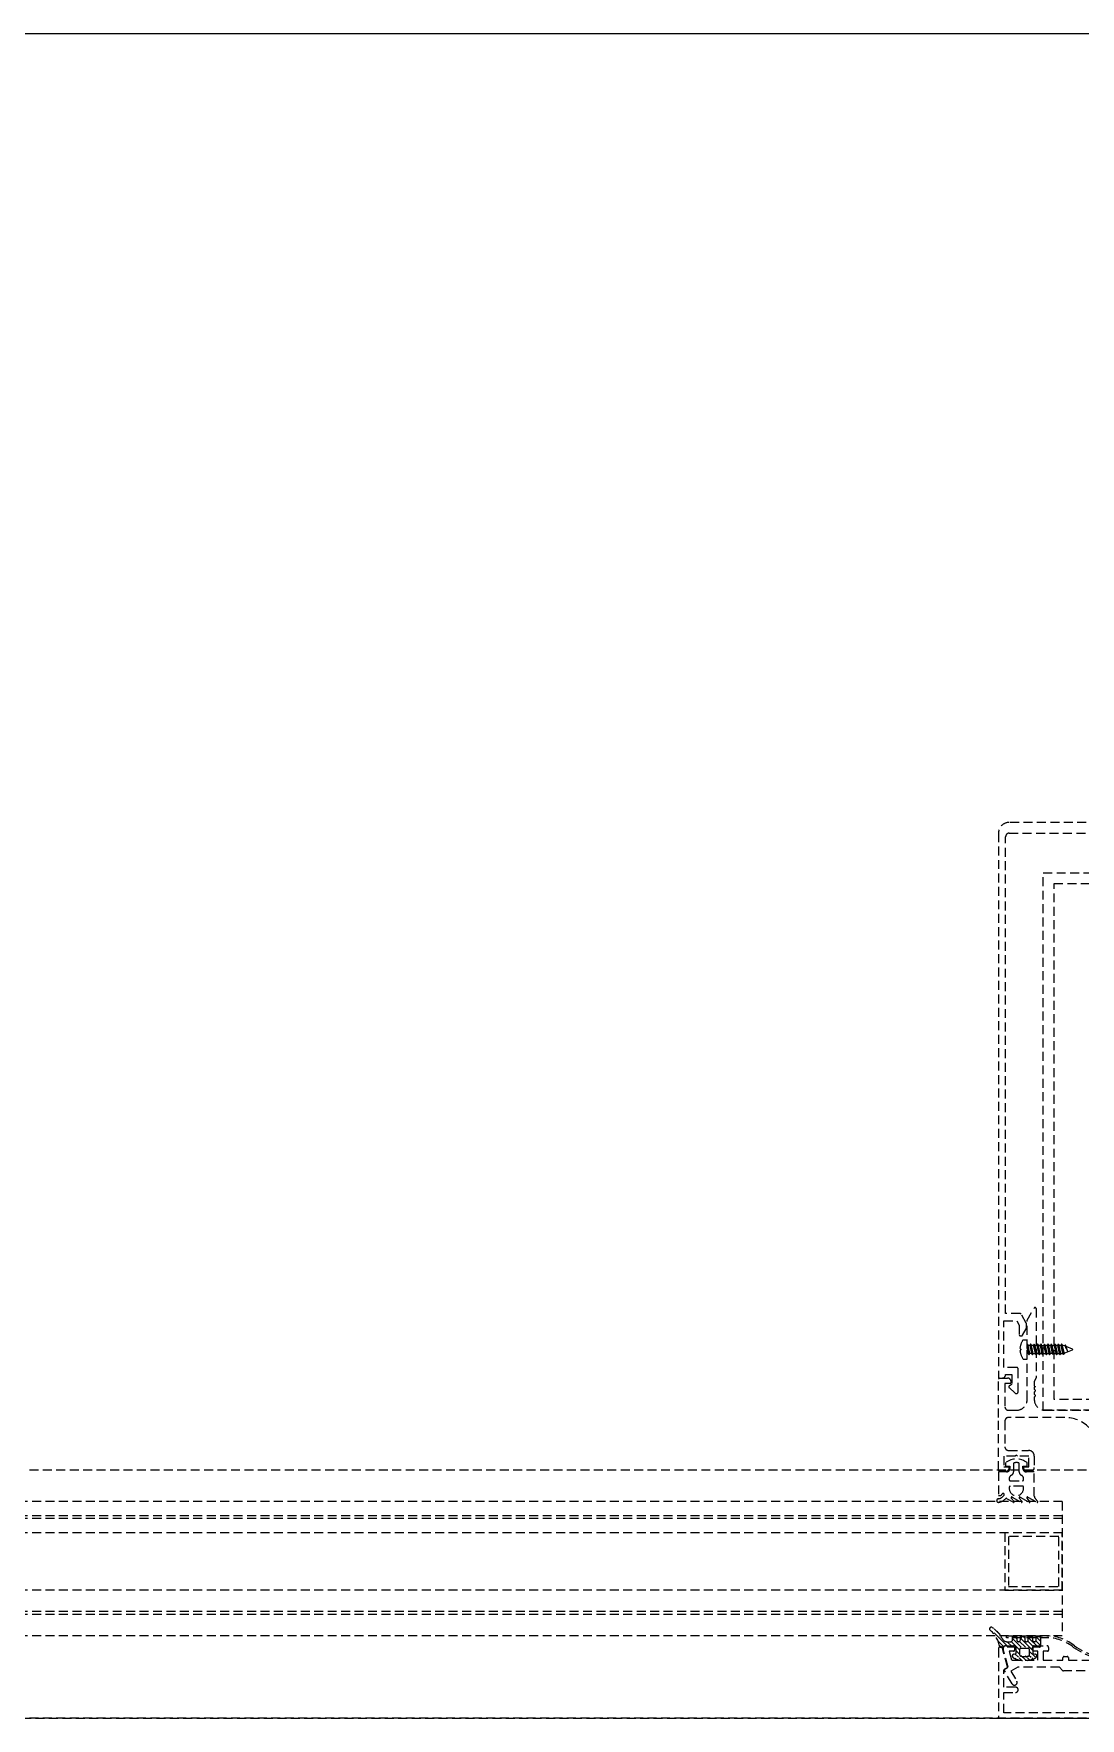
# Model space of a CAD drawing. Extents: x -1457 to 23780, y -2071 to 4205.
# Drawn here: x 2358.99 to 2388.2, y 320 to 367.01 of the extents above; entities that cross this region are included whole.
import ezdxf

# ---------------------------------------------------------------- set-up
doc = ezdxf.new("R2010")
doc.units = 0
doc.header["$MEASUREMENT"] = 0
doc.linetypes.add('HIDDEN', pattern=[0.375, 0.25, -0.125])
doc.layers.get('0').update_dxf_attribs({"color": 9, "lineweight": 9})
doc.layers.add('M-TEFRIS2-015', color=129, linetype='Continuous', lineweight=9)
doc.layers.add('T-KONVEKTOR', color=220, linetype='Continuous', lineweight=9)

# ---------------------------------------------------------------- blocks, each defined once
blk = doc.blocks.new('A$C4B7F52E3')
for p, q in [((250.001, 89.476), (-0.004, 89.467)), ((250, 89.475), (0, 89.476))]:
    blk.add_line(p, q)

msp = doc.modelspace()

# ---------------------------------------------------------------- hatches: boundary and pattern name
at = {"layer": 'M-TEFRIS2-015', "linetype": 'HIDDEN', "lineweight": 0}
h = msp.add_hatch(dxfattribs=at)
h.set_pattern_fill('LINE', color=256, scale=0.666667, angle=585, style=0)
h.set_pattern_definition([(135, (2443.24924, 201.40813), (0.058925565, 0.058925565), [])])
edge = h.paths.add_edge_path()
edge.add_arc((2385.443, 321.984), 0.625, 382.6612, 422.8, ccw=False)
edge.add_arc((2386.164, 322.298), 0.162, 207.04, 269.8973)
edge.add_line((2386.163, 322.137), (2386.244, 322.137))
edge.add_line((2386.244, 322.137), (2386.258, 322.137))
edge.add_line((2386.258, 322.137), (2386.265, 322.137))
edge.add_line((2386.265, 322.137), (2386.272, 322.139))
edge.add_line((2386.272, 322.139), (2386.28, 322.142))
edge.add_line((2386.28, 322.142), (2386.287, 322.146))
edge.add_line((2386.287, 322.146), (2386.293, 322.151))
edge.add_line((2386.293, 322.151), (2386.298, 322.158))
edge.add_line((2386.298, 322.158), (2386.303, 322.165))
edge.add_line((2386.303, 322.165), (2386.306, 322.172))
edge.add_line((2386.306, 322.172), (2386.308, 322.187))
edge.add_line((2386.308, 322.187), (2386.308, 322.262))
edge.add_line((2386.308, 322.262), (2386.308, 322.265))
edge.add_line((2386.308, 322.265), (2386.309, 322.268))
edge.add_line((2386.309, 322.268), (2386.31, 322.271))
edge.add_line((2386.31, 322.271), (2386.311, 322.274))
edge.add_line((2386.311, 322.274), (2386.314, 322.276))
edge.add_line((2386.314, 322.276), (2386.316, 322.279))
edge.add_line((2386.316, 322.279), (2386.319, 322.28))
edge.add_line((2386.319, 322.28), (2386.322, 322.281))
edge.add_line((2386.322, 322.281), (2386.328, 322.282))
edge.add_line((2386.328, 322.282), (2386.408, 322.282))
edge.add_line((2386.408, 322.282), (2386.411, 322.282))
edge.add_line((2386.411, 322.282), (2386.414, 322.281))
edge.add_line((2386.414, 322.281), (2386.417, 322.28))
edge.add_line((2386.417, 322.28), (2386.419, 322.279))
edge.add_line((2386.419, 322.279), (2386.422, 322.276))
edge.add_line((2386.422, 322.276), (2386.424, 322.274))
edge.add_line((2386.424, 322.274), (2386.426, 322.271))
edge.add_line((2386.426, 322.271), (2386.427, 322.268))
edge.add_line((2386.427, 322.268), (2386.428, 322.262))
edge.add_line((2386.428, 322.262), (2386.428, 322.187))
edge.add_line((2386.428, 322.187), (2386.428, 322.179))
edge.add_line((2386.428, 322.179), (2386.43, 322.172))
edge.add_line((2386.43, 322.172), (2386.433, 322.165))
edge.add_line((2386.433, 322.165), (2386.437, 322.158))
edge.add_line((2386.437, 322.158), (2386.442, 322.151))
edge.add_line((2386.442, 322.151), (2386.449, 322.146))
edge.add_line((2386.449, 322.146), (2386.456, 322.142))
edge.add_line((2386.456, 322.142), (2386.463, 322.139))
edge.add_line((2386.463, 322.139), (2386.478, 322.137))
edge.add_line((2386.478, 322.137), (2386.485, 322.137))
edge.add_line((2386.485, 322.137), (2386.492, 322.139))
edge.add_line((2386.492, 322.139), (2386.5, 322.142))
edge.add_line((2386.5, 322.142), (2386.507, 322.146))
edge.add_line((2386.507, 322.146), (2386.513, 322.151))
edge.add_line((2386.513, 322.151), (2386.518, 322.158))
edge.add_line((2386.518, 322.158), (2386.523, 322.165))
edge.add_line((2386.523, 322.165), (2386.526, 322.172))
edge.add_line((2386.526, 322.172), (2386.528, 322.187))
edge.add_line((2386.528, 322.187), (2386.528, 322.262))
edge.add_line((2386.528, 322.262), (2386.528, 322.265))
edge.add_line((2386.528, 322.265), (2386.529, 322.268))
edge.add_line((2386.529, 322.268), (2386.53, 322.271))
edge.add_line((2386.53, 322.271), (2386.531, 322.274))
edge.add_line((2386.531, 322.274), (2386.534, 322.276))
edge.add_line((2386.534, 322.276), (2386.536, 322.279))
edge.add_line((2386.536, 322.279), (2386.539, 322.28))
edge.add_line((2386.539, 322.28), (2386.542, 322.281))
edge.add_line((2386.542, 322.281), (2386.548, 322.282))
edge.add_line((2386.548, 322.282), (2386.628, 322.282))
edge.add_line((2386.628, 322.282), (2386.631, 322.282))
edge.add_line((2386.631, 322.282), (2386.634, 322.281))
edge.add_line((2386.634, 322.281), (2386.637, 322.28))
edge.add_line((2386.637, 322.28), (2386.639, 322.279))
edge.add_line((2386.639, 322.279), (2386.642, 322.276))
edge.add_line((2386.642, 322.276), (2386.644, 322.274))
edge.add_line((2386.644, 322.274), (2386.646, 322.271))
edge.add_line((2386.646, 322.271), (2386.647, 322.268))
edge.add_line((2386.647, 322.268), (2386.648, 322.262))
edge.add_line((2386.648, 322.262), (2386.648, 322.187))
edge.add_line((2386.648, 322.187), (2386.648, 322.179))
edge.add_line((2386.648, 322.179), (2386.65, 322.172))
edge.add_line((2386.65, 322.172), (2386.653, 322.165))
edge.add_line((2386.653, 322.165), (2386.657, 322.158))
edge.add_line((2386.657, 322.158), (2386.662, 322.151))
edge.add_line((2386.662, 322.151), (2386.669, 322.146))
edge.add_line((2386.669, 322.146), (2386.676, 322.142))
edge.add_line((2386.676, 322.142), (2386.683, 322.139))
edge.add_line((2386.683, 322.139), (2386.698, 322.137))
edge.add_line((2386.698, 322.137), (2386.705, 322.137))
edge.add_line((2386.705, 322.137), (2386.712, 322.139))
edge.add_line((2386.712, 322.139), (2386.72, 322.142))
edge.add_line((2386.72, 322.142), (2386.727, 322.146))
edge.add_line((2386.727, 322.146), (2386.733, 322.151))
edge.add_line((2386.733, 322.151), (2386.738, 322.158))
edge.add_line((2386.738, 322.158), (2386.743, 322.165))
edge.add_line((2386.743, 322.165), (2386.746, 322.172))
edge.add_line((2386.746, 322.172), (2386.748, 322.187))
edge.add_line((2386.748, 322.187), (2386.748, 322.262))
edge.add_line((2386.748, 322.262), (2386.748, 322.265))
edge.add_line((2386.748, 322.265), (2386.749, 322.268))
edge.add_line((2386.749, 322.268), (2386.75, 322.271))
edge.add_line((2386.75, 322.271), (2386.751, 322.274))
edge.add_line((2386.751, 322.274), (2386.754, 322.276))
edge.add_line((2386.754, 322.276), (2386.756, 322.279))
edge.add_line((2386.756, 322.279), (2386.759, 322.28))
edge.add_line((2386.759, 322.28), (2386.762, 322.281))
edge.add_line((2386.762, 322.281), (2386.768, 322.282))
edge.add_line((2386.768, 322.282), (2386.848, 322.282))
edge.add_line((2386.848, 322.282), (2386.851, 322.282))
edge.add_line((2386.851, 322.282), (2386.854, 322.281))
edge.add_line((2386.854, 322.281), (2386.857, 322.28))
edge.add_line((2386.857, 322.28), (2386.859, 322.279))
edge.add_line((2386.859, 322.279), (2386.862, 322.276))
edge.add_line((2386.862, 322.276), (2386.864, 322.274))
edge.add_line((2386.864, 322.274), (2386.866, 322.271))
edge.add_line((2386.866, 322.271), (2386.867, 322.268))
edge.add_line((2386.867, 322.268), (2386.868, 322.262))
edge.add_line((2386.868, 322.262), (2386.868, 322.187))
edge.add_line((2386.868, 322.187), (2386.868, 322.179))
edge.add_line((2386.868, 322.179), (2386.87, 322.172))
edge.add_line((2386.87, 322.172), (2386.873, 322.165))
edge.add_line((2386.873, 322.165), (2386.877, 322.158))
edge.add_line((2386.877, 322.158), (2386.882, 322.151))
edge.add_line((2386.882, 322.151), (2386.889, 322.146))
edge.add_line((2386.889, 322.146), (2386.896, 322.142))
edge.add_line((2386.896, 322.142), (2386.903, 322.139))
edge.add_line((2386.903, 322.139), (2386.918, 322.137))
edge.add_line((2386.918, 322.137), (2386.925, 322.137))
edge.add_line((2386.925, 322.137), (2386.932, 322.139))
edge.add_line((2386.932, 322.139), (2386.94, 322.142))
edge.add_line((2386.94, 322.142), (2386.947, 322.146))
edge.add_line((2386.947, 322.146), (2386.953, 322.151))
edge.add_line((2386.953, 322.151), (2386.958, 322.158))
edge.add_line((2386.958, 322.158), (2386.963, 322.165))
edge.add_line((2386.963, 322.165), (2386.966, 322.172))
edge.add_line((2386.966, 322.172), (2386.968, 322.187))
edge.add_line((2386.968, 322.187), (2386.968, 322.262))
edge.add_line((2386.968, 322.262), (2386.968, 322.265))
edge.add_line((2386.968, 322.265), (2386.969, 322.268))
edge.add_line((2386.969, 322.268), (2386.97, 322.271))
edge.add_line((2386.97, 322.271), (2386.971, 322.274))
edge.add_line((2386.971, 322.274), (2386.974, 322.276))
edge.add_line((2386.974, 322.276), (2386.976, 322.279))
edge.add_line((2386.976, 322.279), (2386.979, 322.28))
edge.add_line((2386.979, 322.28), (2386.982, 322.281))
edge.add_line((2386.982, 322.281), (2386.988, 322.282))
edge.add_line((2386.988, 322.282), (2387.068, 322.282))
edge.add_line((2387.068, 322.282), (2387.071, 322.282))
edge.add_line((2387.071, 322.282), (2387.074, 322.282))
edge.add_line((2387.074, 322.282), (2387.077, 322.28))
edge.add_line((2387.077, 322.28), (2387.079, 322.279))
edge.add_line((2387.079, 322.279), (2387.082, 322.277))
edge.add_line((2387.082, 322.277), (2387.084, 322.274))
edge.add_line((2387.084, 322.274), (2387.086, 322.271))
edge.add_line((2387.086, 322.271), (2387.087, 322.268))
edge.add_line((2387.087, 322.268), (2387.088, 322.262))
edge.add_line((2387.088, 322.262), (2387.088, 322.011))
edge.add_arc((2387.058, 322.011), 0.03, 270, 360, ccw=False)
edge.add_line((2387.058, 321.981), (2386.874, 321.981))
edge.add_line((2386.874, 321.981), (2386.874, 321.811))
edge.add_line((2386.874, 321.811), (2386.949, 321.791))
edge.add_arc((2386.936, 321.743), 0.05, 327.9606, 435.4015, ccw=False)
edge.add_arc((2386.894, 321.769), 0.1, 296.3878, 327.9606, ccw=False)
edge.add_arc((2386.644, 322.273), 0.663, 243.6122, 296.3878, ccw=False)
edge.add_arc((2386.394, 321.769), 0.1, 212.0394, 243.6122, ccw=False)
edge.add_arc((2386.351, 321.743), 0.05, 104.5985, 212.0394, ccw=False)
edge.add_line((2386.339, 321.791), (2386.414, 321.811))
edge.add_line((2386.414, 321.811), (2386.414, 321.981))
edge.add_line((2386.414, 321.981), (2385.994, 321.981))
edge.add_arc((2385.994, 322.031), 0.05, 193.1598, 270, ccw=False)
edge.add_arc((2385.196, 321.875), 0.763, 370.8798, 411.3382)
edge.add_arc((2385.716, 322.493), 0.0486, 74.5683, 206.9707, ccw=False)
edge = h.paths.add_edge_path(flags=16)
edge.add_arc((2386.544, 321.783), 0.03, 180, 259.176, ccw=False)
edge.add_line((2386.514, 321.783), (2386.514, 321.951))
edge.add_arc((2386.544, 321.951), 0.03, 90, 180, ccw=False)
edge.add_line((2386.544, 321.981), (2386.744, 321.981))
edge.add_arc((2386.744, 321.951), 0.03, 360, 450, ccw=False)
edge.add_line((2386.774, 321.951), (2386.774, 321.783))
edge.add_arc((2386.744, 321.783), 0.03, 280.824, 360, ccw=False)
edge.add_arc((2386.644, 322.306), 0.562, 259.176, 280.824, ccw=False)

# ---------------------------------------------------------------- linework, layer by layer
for p, q in [((2386.608, 330.565), (2386.717, 330.565)), ((2386.717, 330.024), (2386.717, 330.565)), ((2386.608, 330.024), (2386.717, 330.024)), ((2386.724, 330.441), (2386.717, 330.441)), ((2386.764, 330.148), (2386.717, 330.435)), ((2386.717, 330.309), (2386.744, 330.183)), ((2386.744, 330.183), (2386.717, 330.183)), ((2386.724, 330.441), (2386.772, 330.148)), ((2386.744, 330.407), (2386.724, 330.441)), ((2386.792, 330.407), (2386.744, 330.407)), ((2386.792, 330.183), (2386.744, 330.407)), ((2386.744, 330.183), (2386.764, 330.148)), ((2386.744, 330.183), (2386.764, 330.148)), ((2386.764, 330.148), (2386.772, 330.148)), ((2386.772, 330.148), (2386.792, 330.183)), ((2386.812, 330.441), (2386.792, 330.407)), ((2386.792, 330.407), (2386.84, 330.183)), ((2386.84, 330.183), (2386.792, 330.183)), ((2386.82, 330.441), (2386.812, 330.441)), ((2386.86, 330.148), (2386.812, 330.441)), ((2386.84, 330.407), (2386.82, 330.441)), ((2386.82, 330.441), (2386.868, 330.148)), ((2386.889, 330.407), (2386.84, 330.407)), ((2386.888, 330.183), (2386.84, 330.407)), ((2386.84, 330.183), (2386.86, 330.148)), ((2386.84, 330.183), (2386.86, 330.148)), ((2386.86, 330.148), (2386.868, 330.148)), ((2386.868, 330.148), (2386.888, 330.183)), ((2386.888, 330.183), (2386.937, 330.183)), ((2386.909, 330.441), (2386.889, 330.407)), ((2386.889, 330.407), (2386.937, 330.183)), ((2386.917, 330.441), (2386.909, 330.441)), ((2386.957, 330.148), (2386.909, 330.441)), ((2386.937, 330.407), (2386.917, 330.441)), ((2386.917, 330.441), (2386.965, 330.148)), ((2386.985, 330.183), (2386.937, 330.407)), ((2386.985, 330.407), (2386.937, 330.407)), ((2386.937, 330.183), (2386.957, 330.148)), ((2386.937, 330.183), (2386.957, 330.148)), ((2387.13, 330.183), (2386.941, 330.183)), ((2386.957, 330.148), (2386.965, 330.148)), ((2386.965, 330.148), (2386.985, 330.183)), ((2387.005, 330.441), (2386.985, 330.407)), ((2386.985, 330.407), (2387.033, 330.183)), ((2386.985, 330.183), (2387.033, 330.183)), ((2386.985, 330.183), (2387.033, 330.183)), ((2386.989, 330.407), (2387.178, 330.407)), ((2387.013, 330.441), (2387.005, 330.441)), ((2387.053, 330.148), (2387.005, 330.441)), ((2387.033, 330.407), (2387.013, 330.441)), ((2387.013, 330.441), (2387.061, 330.148)), ((2387.081, 330.183), (2387.033, 330.407)), ((2387.081, 330.407), (2387.033, 330.407)), ((2387.033, 330.183), (2387.053, 330.148)), ((2387.033, 330.183), (2387.053, 330.148)), ((2387.053, 330.148), (2387.061, 330.148)), ((2387.061, 330.148), (2387.081, 330.183)), ((2387.101, 330.441), (2387.081, 330.407)), ((2387.081, 330.407), (2387.13, 330.183)), ((2387.081, 330.183), (2387.13, 330.183)), ((2387.081, 330.183), (2387.13, 330.183)), ((2387.109, 330.441), (2387.101, 330.441)), ((2387.15, 330.148), (2387.101, 330.441)), ((2387.129, 330.407), (2387.109, 330.441)), ((2387.109, 330.441), (2387.158, 330.148)), ((2387.178, 330.183), (2387.129, 330.407)), ((2387.13, 330.183), (2387.15, 330.148)), ((2387.13, 330.183), (2387.15, 330.148)), ((2387.15, 330.148), (2387.158, 330.148)), ((2387.158, 330.148), (2387.178, 330.183)), ((2387.198, 330.441), (2387.178, 330.407)), ((2387.178, 330.407), (2387.226, 330.183)), ((2387.178, 330.183), (2387.226, 330.183)), ((2387.178, 330.183), (2387.226, 330.183)), ((2387.198, 330.441), (2387.206, 330.441)), ((2387.246, 330.148), (2387.198, 330.441)), ((2387.226, 330.407), (2387.206, 330.441)), ((2387.206, 330.441), (2387.254, 330.148)), ((2387.274, 330.407), (2387.226, 330.407)), ((2387.274, 330.183), (2387.226, 330.407)), ((2387.226, 330.183), (2387.246, 330.148)), ((2387.226, 330.183), (2387.246, 330.148)), ((2387.246, 330.148), (2387.254, 330.148)), ((2387.254, 330.148), (2387.274, 330.183)), ((2387.294, 330.441), (2387.274, 330.407)), ((2387.274, 330.407), (2387.323, 330.183)), ((2387.274, 330.183), (2387.323, 330.183)), ((2387.343, 330.148), (2387.294, 330.441)), ((2387.302, 330.441), (2387.294, 330.441)), ((2387.302, 330.441), (2387.351, 330.148)), ((2387.322, 330.407), (2387.302, 330.441)), ((2387.371, 330.183), (2387.322, 330.407)), ((2387.371, 330.407), (2387.322, 330.407)), ((2387.323, 330.183), (2387.343, 330.148)), ((2387.323, 330.183), (2387.343, 330.148)), ((2387.343, 330.148), (2387.351, 330.148)), ((2387.351, 330.148), (2387.371, 330.183)), ((2387.391, 330.441), (2387.371, 330.407)), ((2387.371, 330.407), (2387.419, 330.183)), ((2387.419, 330.183), (2387.371, 330.183)), ((2387.391, 330.441), (2387.399, 330.441)), ((2387.439, 330.148), (2387.391, 330.441)), ((2387.419, 330.407), (2387.399, 330.441)), ((2387.399, 330.441), (2387.447, 330.148)), ((2387.419, 330.407), (2387.467, 330.407)), ((2387.467, 330.183), (2387.419, 330.407)), ((2387.419, 330.183), (2387.439, 330.148)), ((2387.419, 330.183), (2387.439, 330.148)), ((2387.439, 330.148), (2387.447, 330.148)), ((2387.447, 330.148), (2387.467, 330.183)), ((2387.487, 330.441), (2387.467, 330.407)), ((2387.467, 330.407), (2387.515, 330.183)), ((2387.467, 330.183), (2387.515, 330.183)), ((2387.535, 330.148), (2387.487, 330.441)), ((2387.487, 330.441), (2387.495, 330.441)), ((2387.495, 330.441), (2387.543, 330.148)), ((2387.515, 330.407), (2387.495, 330.441)), ((2387.563, 330.183), (2387.515, 330.407)), ((2387.564, 330.407), (2387.515, 330.407)), ((2387.515, 330.183), (2387.535, 330.148)), ((2387.515, 330.183), (2387.535, 330.148)), ((2387.535, 330.148), (2387.543, 330.148)), ((2387.543, 330.148), (2387.563, 330.183)), ((2387.563, 330.183), (2387.612, 330.183)), ((2387.584, 330.441), (2387.564, 330.407)), ((2387.564, 330.407), (2387.612, 330.183)), ((2387.632, 330.148), (2387.584, 330.441)), ((2387.584, 330.441), (2387.592, 330.441)), ((2387.592, 330.441), (2387.64, 330.148)), ((2387.612, 330.407), (2387.592, 330.441)), ((2387.66, 330.183), (2387.612, 330.407)), ((2387.66, 330.407), (2387.612, 330.407)), ((2387.612, 330.183), (2387.632, 330.148)), ((2387.612, 330.183), (2387.632, 330.148)), ((2387.632, 330.148), (2387.64, 330.148)), ((2387.64, 330.148), (2387.66, 330.183)), ((2387.68, 330.441), (2387.66, 330.407)), ((2387.66, 330.183), (2387.708, 330.183)), ((2387.728, 330.148), (2387.68, 330.441)), ((2387.688, 330.441), (2387.68, 330.441)), ((2387.688, 330.441), (2387.736, 330.148)), ((2387.708, 330.407), (2387.688, 330.441)), ((2387.756, 330.183), (2387.708, 330.407)), ((2387.726, 330.407), (2387.708, 330.407)), ((2387.708, 330.183), (2387.728, 330.148)), ((2387.765, 330.393), (2387.726, 330.407)), ((2387.728, 330.148), (2387.736, 330.148)), ((2387.736, 330.148), (2387.756, 330.183)), ((2387.754, 330.193), (2387.985, 330.285)), ((2387.756, 330.183), (2387.754, 330.193)), ((2387.777, 330.414), (2387.765, 330.393)), ((2387.765, 330.393), (2387.853, 330.227)), ((2387.793, 330.341), (2387.777, 330.414)), ((2387.785, 330.414), (2387.777, 330.414)), ((2387.805, 330.379), (2387.785, 330.414)), ((2387.785, 330.414), (2387.806, 330.315)), ((2387.806, 330.315), (2387.793, 330.341)), ((2387.853, 330.227), (2387.805, 330.379)), ((2387.985, 330.305), (2387.805, 330.379)), ((2387.992, 330.295), (2387.985, 330.305)), ((2387.985, 330.285), (2387.992, 330.295)), ((3319.5, 326.925), (1724.228, 326.925)), ((2387.698, 326.053), (2184.423, 326.053)), ((2387.698, 326.053), (2387.698, 322.301)), ((2387.698, 325.653), (2184.423, 325.653)), ((2387.698, 325.577), (2184.423, 325.577)), ((2387.698, 325.177), (2184.423, 325.177)), ((2387.698, 323.577), (2184.423, 323.577)), ((2387.698, 322.977), (2184.423, 322.977)), ((2387.698, 322.901), (2184.423, 322.901)), ((2387.698, 322.301), (2184.423, 322.301)), ((3319.5, 320), (1719.669, 320)), ((1719.669, 320), (3319.5, 320))]:
    msp.add_line(p, q, dxfattribs=at)
for points in [[(2392.117, 345), (2386.217, 345, 0.414214), (2385.917, 344.7), (2385.917, 329.523, 0.470043), (2385.947, 329.495), (2386.017, 329.495, 0.430327), (2386.117, 329.593), (2386.287, 329.593), (2386.287, 329.313), (2386.222, 329.275, 0.508142), (2386.216, 329.227), (2386.383, 329.076, 0.650971), (2386.467, 329.113), (2386.467, 329.743, 0.414214), (2386.417, 329.793), (2386.067, 329.793), (2386.067, 331.093), (2386.425, 331.093), (2386.497, 330.969), (2386.497, 330.703, 0.414214), (2386.527, 330.673), (2386.564, 330.673, 0.267949), (2386.59, 330.688), (2386.693, 330.866, 0.131652), (2386.697, 330.881), (2386.697, 331.015, 0.131652), (2386.693, 331.03), (2386.549, 331.278, 0.267949), (2386.523, 331.293), (2386.117, 331.293), (2386.117, 344.6, -0.414214), (2386.217, 344.7), (2392.117, 344.7)], [(2388.717, 327.445, 0.414214), (2387.767, 328.395), (2386.197, 328.395, 0.414214), (2386.097, 328.295), (2386.097, 327.575, 0.414214), (2386.197, 327.475), (2386.757, 327.475, -0.414214), (2386.917, 327.315), (2386.917, 326.995, -0.414214), (2386.817, 326.895), (2386.717, 326.895, -0.414214), (2386.617, 326.995), (2386.617, 327.015), (2386.767, 327.015), (2386.767, 327.315), (2386.447, 327.315), (2386.417, 327.345), (2386.387, 327.315), (2386.067, 327.315), (2386.067, 327.015), (2386.217, 327.015), (2386.217, 326.995, -0.414214), (2386.117, 326.895), (2385.947, 326.895, -0.414214), (2385.917, 326.925), (2385.917, 328.395), (2385.917, 329.465, -0.414214), (2385.947, 329.495), (2386.167, 329.495, -0.414214), (2386.267, 329.395), (2386.267, 329.375, -0.414214), (2386.237, 329.345), (2386.097, 329.345), (2386.097, 328.695, 0.414214), (2386.197, 328.595), (2386.417, 328.595, 0.414214), (2386.717, 328.895), (2386.717, 330.265), (2386.747, 330.295), (2386.717, 330.325), (2386.717, 331.112), (2386.911, 331.448, -0.767327), (2386.967, 331.433), (2386.967, 329.497), (2386.917, 329.395), (2386.917, 329.271), (2386.947, 329.253), (2386.917, 329.236), (2386.917, 329.173, -1), (2386.917, 329.113), (2386.917, 329.033, -1), (2386.917, 328.973), (2386.917, 328.895, 0.414214), (2387.217, 328.595), (2389.167, 328.595)], [(2388.337, 321.324), (2387.729, 321.324, -0.198912), (2387.708, 321.333), (2387.617, 321.424), (2386.453, 321.424), (2386.266, 321.316), (2386.427, 321.037, -1), (2386.297, 320.962), (2386.081, 321.336, -0.414214), (2386.092, 321.377), (2386.183, 321.43), (2386.049, 321.93, -0.493145), (2386.121, 322.024), (2386.317, 322.024, -0.414214), (2386.367, 321.974), (2386.367, 321.904, -0.414214), (2386.337, 321.874), (2386.22, 321.874), (2386.286, 321.624), (2387.017, 321.624), (2387.017, 321.874), (2386.897, 321.874, -0.414214), (2386.867, 321.904), (2386.867, 321.974, -0.414214), (2386.917, 322.024), (2387.267, 322.024, -0.414214), (2387.317, 321.974), (2387.317, 321.904, -0.414214), (2387.287, 321.874), (2387.167, 321.874), (2387.167, 321.624), (2387.717, 321.624), (2387.717, 321.694, -0.414214), (2387.747, 321.724), (2387.837, 321.724, -0.414214), (2387.867, 321.694), (2387.867, 321.624), (2390.467, 321.624)], [(2392.417, 322.298), (2392.417, 322.248), (2391.618, 322.248, 0.10228), (2390.322, 321.98, -0.152313), (2389.167, 321.62, -0.152313), (2388.011, 321.98, 0.159108), (2387.322, 322.248), (2386.144, 322.248), (2386.144, 322.298), (2387.323, 322.298, -0.158967), (2388.041, 322.02, 0.152054), (2389.167, 321.67, 0.152944), (2390.298, 322.024, -0.10266), (2391.618, 322.298), (2392.417, 322.298)]]:
    msp.add_lwpolyline(points, format="xyb", dxfattribs=at)
for points in [[(2387.167, 343.595), (2391.167, 343.595), (2391.167, 328.595), (2387.167, 328.595)], [(2387.467, 343.295), (2390.867, 343.295), (2390.867, 328.895), (2387.467, 328.895)], [(2387.698, 323.577), (2387.698, 325.177), (2386.098, 325.177), (2386.098, 323.577)], [(2387.598, 323.677), (2387.598, 325.077), (2386.198, 325.077), (2386.198, 323.677)]]:
    msp.add_lwpolyline(points, close=True, dxfattribs=at)
for points in [[(2386.517, 330.333), (2386.539, 330.303), (2386.539, 330.287), (2386.517, 330.257)], [(2387.66, 330.407), (2387.708, 330.183)]]:
    msp.add_lwpolyline(points, dxfattribs=at)
for points in [[(2386.697, 326.875, -0.414214), (2386.597, 326.975), (2386.597, 327.035), (2386.717, 327.035), (2386.717, 327.135, 0.333333), (2386.117, 327.135), (2386.117, 327.035), (2386.237, 327.035), (2386.237, 326.975, -0.414214), (2386.137, 326.875), (2385.917, 326.875), (2385.917, 326.215), (2385.956, 326.215, 0.307685), (2386.017, 326.256, -1.128702), (2386.074, 326.225, -0.201212), (2385.915, 326.125, 0.978531), (2385.916, 326.025, 0.1613), (2386.122, 326.135, -0.307572), (2386.144, 326.137), (2386.335, 326.027, 0.8391), (2386.354, 326.049), (2386.275, 326.144, -0.8391), (2386.3, 326.174), (2386.555, 326.027, 0.8391), (2386.574, 326.049), (2386.495, 326.144, -0.8391), (2386.52, 326.174), (2386.775, 326.027, 0.8391), (2386.794, 326.049), (2386.715, 326.144, -0.8391), (2386.74, 326.174), (2386.995, 326.027, 0.8391), (2387.014, 326.049), (2386.94, 326.137, -0.176327), (2386.917, 326.202), (2386.917, 326.875)], [(2386.497, 326.875), (2386.497, 327.101, 0.375047), (2386.471, 327.131, 0.067879), (2386.363, 327.131, 0.375047), (2386.337, 327.101), (2386.337, 326.875, -0.298217), (2386.277, 326.783, 0.298217), (2386.217, 326.692), (2386.217, 326.658, 0.414214), (2386.247, 326.628), (2386.587, 326.628, 0.414214), (2386.617, 326.658), (2386.617, 326.692, 0.298217), (2386.557, 326.783, -0.298217)], [(2386.217, 326.448), (2386.217, 326.415, 1), (2386.617, 326.415), (2386.617, 326.448, 0.414214), (2386.587, 326.478), (2386.247, 326.478, 0.414214)], [(2385.728, 322.54, -0.176952), (2386.02, 322.225, 0.281357), (2386.163, 322.137), (2386.244, 322.137), (2386.258, 322.137), (2386.265, 322.137), (2386.272, 322.139), (2386.28, 322.142), (2386.287, 322.146), (2386.293, 322.151), (2386.298, 322.158), (2386.303, 322.165), (2386.306, 322.172), (2386.308, 322.187), (2386.308, 322.262), (2386.308, 322.265), (2386.309, 322.268), (2386.31, 322.271), (2386.311, 322.274), (2386.314, 322.276), (2386.316, 322.279), (2386.319, 322.28), (2386.322, 322.281), (2386.328, 322.282), (2386.408, 322.282), (2386.411, 322.282), (2386.414, 322.281), (2386.417, 322.28), (2386.419, 322.279), (2386.422, 322.276), (2386.424, 322.274), (2386.426, 322.271), (2386.427, 322.268), (2386.428, 322.262), (2386.428, 322.187), (2386.428, 322.179), (2386.43, 322.172), (2386.433, 322.165), (2386.437, 322.158), (2386.442, 322.151), (2386.449, 322.146), (2386.456, 322.142), (2386.463, 322.139), (2386.478, 322.137), (2386.485, 322.137), (2386.492, 322.139), (2386.5, 322.142), (2386.507, 322.146), (2386.513, 322.151), (2386.518, 322.158), (2386.523, 322.165), (2386.526, 322.172), (2386.528, 322.187), (2386.528, 322.262), (2386.528, 322.265), (2386.529, 322.268), (2386.53, 322.271), (2386.531, 322.274), (2386.534, 322.276), (2386.536, 322.279), (2386.539, 322.28), (2386.542, 322.281), (2386.548, 322.282), (2386.628, 322.282), (2386.631, 322.282), (2386.634, 322.281), (2386.637, 322.28), (2386.639, 322.279), (2386.642, 322.276), (2386.644, 322.274), (2386.646, 322.271), (2386.647, 322.268), (2386.648, 322.262), (2386.648, 322.187), (2386.648, 322.179), (2386.65, 322.172), (2386.653, 322.165), (2386.657, 322.158), (2386.662, 322.151), (2386.669, 322.146), (2386.676, 322.142), (2386.683, 322.139), (2386.698, 322.137), (2386.705, 322.137), (2386.712, 322.139), (2386.72, 322.142), (2386.727, 322.146), (2386.733, 322.151), (2386.738, 322.158), (2386.743, 322.165), (2386.746, 322.172), (2386.748, 322.187), (2386.748, 322.262), (2386.748, 322.265), (2386.749, 322.268), (2386.75, 322.271), (2386.751, 322.274), (2386.754, 322.276), (2386.756, 322.279), (2386.759, 322.28), (2386.762, 322.281), (2386.768, 322.282), (2386.848, 322.282), (2386.851, 322.282), (2386.854, 322.281), (2386.857, 322.28), (2386.859, 322.279), (2386.862, 322.276), (2386.864, 322.274), (2386.866, 322.271), (2386.867, 322.268), (2386.868, 322.262), (2386.868, 322.187), (2386.868, 322.179), (2386.87, 322.172), (2386.873, 322.165), (2386.877, 322.158), (2386.882, 322.151), (2386.889, 322.146), (2386.896, 322.142), (2386.903, 322.139), (2386.918, 322.137), (2386.925, 322.137), (2386.932, 322.139), (2386.94, 322.142), (2386.947, 322.146), (2386.953, 322.151), (2386.958, 322.158), (2386.963, 322.165), (2386.966, 322.172), (2386.968, 322.187), (2386.968, 322.262), (2386.968, 322.265), (2386.969, 322.268), (2386.97, 322.271), (2386.971, 322.274), (2386.974, 322.276), (2386.976, 322.279), (2386.979, 322.28), (2386.982, 322.281), (2386.988, 322.282), (2387.068, 322.282), (2387.071, 322.282), (2387.074, 322.282), (2387.077, 322.28), (2387.079, 322.279), (2387.082, 322.277), (2387.084, 322.274), (2387.086, 322.271), (2387.087, 322.268), (2387.088, 322.262), (2387.088, 322.011, -0.414214), (2387.058, 321.981), (2386.874, 321.981), (2386.874, 321.811), (2386.949, 321.791, -0.506456), (2386.978, 321.716, -0.13864), (2386.938, 321.68, -0.234436), (2386.349, 321.68, -0.13864), (2386.309, 321.716, -0.506456), (2386.339, 321.791), (2386.414, 321.811), (2386.414, 321.981), (2385.994, 321.981, -0.348434), (2385.945, 322.019, 0.17839), (2385.672, 322.471, -0.651907)], [(2386.067, 320.15), (2386.067, 320.72), (2386.392, 320.72, 1), (2386.392, 320.87), (2386.067, 320.87), (2386.067, 321.35), (2386.152, 321.399, 0.339454), (2386.166, 321.433), (2386.025, 321.959, 0.876976), (2385.917, 321.945), (2385.917, 320), (2392.417, 320), (2392.417, 321.945, 0.876976), (2392.309, 321.959), (2392.168, 321.433, 0.339454), (2392.182, 321.399), (2392.267, 321.35), (2392.267, 320.87), (2391.942, 320.87, 1), (2391.942, 320.72), (2392.267, 320.72), (2392.267, 320.15)], [(2386.538, 321.734, -0.359904), (2386.514, 321.763), (2386.514, 321.931, -0.414214), (2386.544, 321.961), (2386.744, 321.961, -0.414214), (2386.774, 321.931), (2386.774, 321.763, -0.359904), (2386.749, 321.734, -0.094739)], [(2386.538, 321.734, -0.359904), (2386.514, 321.763), (2386.514, 321.931, -0.414214), (2386.544, 321.961), (2386.744, 321.961, -0.414214), (2386.774, 321.931), (2386.774, 321.763, -0.359904), (2386.749, 321.734, -0.094739)]]:
    msp.add_lwpolyline(points, format="xyb", close=True, dxfattribs=at)
for centre, start, end in [((2387.033, 330.265), 144.7573, 172.4905), ((2387.033, 330.325), 187.5095, 215.2427)]:
    msp.add_arc(centre, 0.521, start, end, dxfattribs=at)

# ---------------------------------------------------------------- block references
at = {"layer": 'T-KONVEKTOR', "xscale": -1, "rotation": 180}
msp.add_blockref('A$C4B7F52E3', (2272.25, 456.476), dxfattribs=at)

doc.saveas('drawing.dxf')
